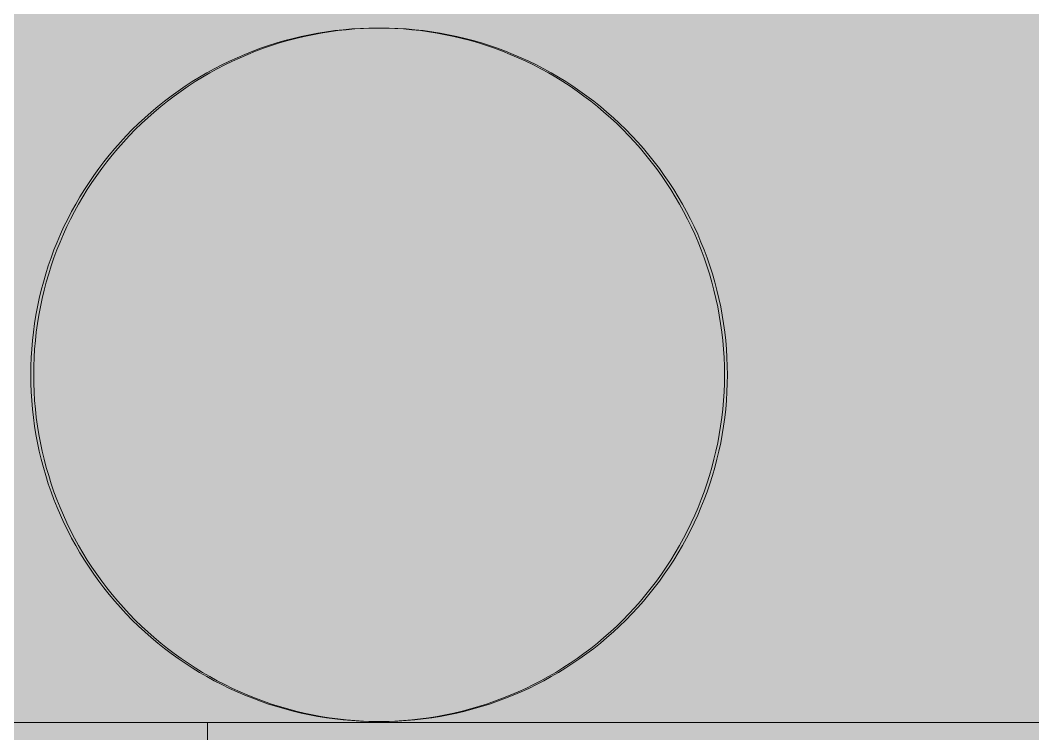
# Model space of a CAD drawing. Header units: metres. Extents: x -77 to 21.6, y -70.6 to -27.7.
# Drawn here: x -54.122 to -53.538, y -60.307 to -59.896 of the extents above; entities that cross this region are included whole.
import ezdxf

# ---------------------------------------------------------------- set-up
doc = ezdxf.new("R2010")
doc.units = ezdxf.units.M
doc.header["$MEASUREMENT"] = 0
doc.layers.add('Concreto moldado in loco_Pilares.IFC Model', color=7, linetype='Continuous')
doc.layers.add('PILARES.EST', color=7, linetype='Continuous')
for name, color, linetype, lineweight in [('Concreto moldado in loco_Pilares.IFC Model_Caneta_No__241', 7, 'Continuous', 13), ('Concreto moldado in loco_Pilares.IFC Model_Caneta_No__4', 7, 'Continuous', 20), ('LAJES.EST_Caneta_No__241', 7, 'Continuous', 13), ('PILARES.EST_Caneta_No__4', 7, 'Continuous', 20)]:
    doc.layers.add(name, color=color, linetype=linetype, lineweight=lineweight)
for name, color, linetype, lineweight, true_color in [('LAJES.EST_Caneta_No__18', 7, 'Continuous', 0, 0xdfdfdf), ('LAJES.EST_Caneta_No__254', 7, 'Continuous', 0, 0xd1c9ad), ('Novo_PISO TATIL_Caneta_No__13', 7, 'Continuous', 0, 0xaaaaaa), ('Novo_PISO TATIL_Caneta_No__18', 7, 'Continuous', 0, 0xdfdfdf), ('ZONA_Caneta_No__56', 7, 'Continuous', 0, 0xffe495)]:
    doc.layers.add(name, color=color, linetype=linetype, lineweight=lineweight, true_color=true_color)
pattern_1 = [(45, (0, 0.6), (-0.1909188, 0.1909188), [0, -0.18, 0, -0.27]), (110, (0.6, 0.6), (0.253717, 0.09234544), [0, -0.132, 0, -0.228])]

# ---------------------------------------------------------------- blocks, each defined once
blk = doc.blocks.new('Piso Tátil de Alerta(2)')
at = {"layer": 'Novo_PISO TATIL_Caneta_No__18', "linetype": 'Continuous', "lineweight": 0, "true_color": 0xdfdfdf}
blk.add_hatch(color=254, dxfattribs=at).paths.add_polyline_path([(0.25, 0), (0.25, 0.25), (0, 0.25), (0, 0)])
at = {"layer": 'Novo_PISO TATIL_Caneta_No__13', "color": 253, "linetype": 'Continuous', "lineweight": 0, "true_color": 0xaaaaaa}
for p, q in [((0.25, 0.25), (0.25, 0)), ((0.25, 0), (0, 0))]:
    blk.add_line(p, q, dxfattribs=at)

msp = doc.modelspace()

# ---------------------------------------------------------------- hatches: boundary and pattern name
at = {"layer": 'Concreto moldado in loco_Pilares.IFC Model', "linetype": 'Continuous', "lineweight": 0, "true_color": 0x000000}
msp.add_hatch(color=18, dxfattribs=at).paths.add_polyline_path([(-54.1143, -60.1, 0.414214), (-53.9143, -60.3, 0.414214), (-53.7143, -60.1, 0.414214), (-53.9143, -59.9, 0.414214)])
at = {"layer": 'LAJES.EST_Caneta_No__18', "linetype": 'Continuous', "lineweight": 0, "true_color": 0xdfdfdf}
h = msp.add_hatch(dxfattribs=at)
h.set_pattern_fill('Piso_Externo__0006', color=254, style=0, pattern_type=2)
h.set_pattern_definition(pattern_1)
h.paths.add_polyline_path([(-76.51398, -65.10157), (-73.81398, -65.10157, -0.414214), (-75.81398, -67.10157), (-66.81403, -67.10157, -0.414214), (-68.81403, -65.10157), (-68.81403, -62.30096), (-68.81403, -45.40018, -0.414214), (-66.51403, -43.10018), (-65.91401, -43.10018), (-65.91401, -42.30018), (-66.51403, -42.30018), (-66.51403, -38.20408), (-65.11401, -38.20408), (-65.11401, -36.70375), (-66.51403, -36.70375), (-66.51403, -32.59969), (-65.11401, -32.59969), (-56.71403, -32.59969), (-53.81403, -32.59969), (-44.01403, -32.59969), (-44.01403, -42.30018), (-53.81403, -42.30018), (-53.81403, -47.10018), (-44.01403, -47.10018), (-44.01403, -50.85157), (-45.6136, -50.85157), (-45.6136, -52.35057), (-44.01403, -52.35057), (-44.01403, -60.30057), (-48.91633, -60.30057), (-48.91633, -61.10057), (-44.36091, -61.10057), (-44.36091, -67.10157), (-44.01403, -67.10157), (-41.51403, -67.10157), (-41.51403, -28.10157), (-41.71403, -28.10157), (-41.71403, -60.30057), (-43.014, -60.30057), (-43.014, -30.00157), (-66.51403, -30.00157), (-66.51403, -28.10157), (-76.51398, -28.10157)])
h.paths.add_polyline_path([(-73.81398, -45.10157), (-76.31398, -45.10157), (-76.31398, -43.08918), (-75.79838, -43.09079, -0.414214), (-73.81393, -45.08759)], flags=0)
h.paths.add_polyline_path([(-73.81398, -45.58461, -0.009328), (-73.81398, -45.66043)], flags=0)
h.paths.add_polyline_path([(-52.81403, -46.30018), (-52.81403, -43.10018), (-44.01403, -43.10018), (-44.01403, -46.30018)], flags=0)
h.paths.add_polyline_path([(-67.71403, -34.09997), (-76.31398, -34.09997), (-76.31398, -32.59969), (-67.71403, -32.59969)], flags=0)
h = msp.add_hatch(dxfattribs=at)
h.set_pattern_fill('Piso_Externo__0006', color=254, style=0, pattern_type=2)
h.set_pattern_definition(pattern_1)
h.paths.add_polyline_path([(-66.51403, -46.30018), (-67.31403, -46.30018), (-67.31403, -61.10057), (-56.51403, -61.10057), (-56.51403, -67.10157), (-54.116, -67.10157), (-54.116, -62.3006), (-51.83284, -62.3006), (-51.83284, -67.10157), (-48.91633, -67.10157), (-48.91633, -65.80057), (-48.91633, -60.30057), (-56.51403, -60.30057), (-66.51403, -60.30057), (-66.51403, -47.10018), (-65.11401, -47.10018), (-65.11401, -46.30018), (-65.11401, -42.30018), (-65.91401, -42.30018), (-65.91401, -43.10018), (-65.91401, -46.30018)])
at = {"layer": 'LAJES.EST_Caneta_No__254', "linetype": 'Continuous', "lineweight": 0, "true_color": 0xd1c9ad}
h = msp.add_hatch(dxfattribs=at)
h.set_pattern_fill('Haie_OD_0006', color=9, style=0, pattern_type=2)
h.set_pattern_definition([(45, (0, 0.5), (-0.159099, 0.159099), [0, -0.15, 0, -0.225]), (110, (0.5, 0.5), (0.21143084, 0.07695453), [0, -0.11, 0, -0.19])])
h.paths.add_polyline_path([(-65.11401, -47.10018), (-66.51403, -47.10018), (-66.51403, -60.30057), (-56.51403, -60.30057), (-44.01403, -60.30057), (-44.01403, -56.60057), (-50.5957, -56.60057), (-50.5957, -54.2479), (-52.61571, -54.2479), (-52.61571, -52.55057), (-50.5957, -52.55057), (-45.6136, -52.55057), (-45.6136, -50.85157), (-44.01403, -50.85157), (-44.01403, -47.10018), (-53.81403, -47.10018), (-53.81403, -42.30018), (-44.01403, -42.30018), (-44.01403, -37.10018), (-51.17403, -37.10018), (-51.17403, -32.59969), (-53.81403, -32.59969), (-56.71403, -32.59969), (-58.76371, -32.59969), (-58.76371, -34.90375), (-63.46397, -34.90375), (-63.46397, -36.50375), (-65.11403, -36.50375), (-65.11403, -38.40369), (-63.46397, -38.40369), (-63.46397, -42.10018), (-65.11401, -42.10018), (-65.11401, -42.30018)])
h.paths.add_polyline_path([(-60.55956, -42.10018), (-60.55956, -38.40369), (-58.86371, -38.40369), (-58.86371, -42.10018)], flags=0)
h.paths.add_polyline_path([(-59.06403, -48.70009), (-59.06403, -47.30018), (-56.71403, -47.30018), (-56.71403, -48.70009)], flags=0)
at = {"layer": 'PILARES.EST', "linetype": 'Continuous', "lineweight": 0, "true_color": 0x000000}
msp.add_hatch(color=18, dxfattribs=at).paths.add_polyline_path([(-54.116, -60.1, 0.414214), (-53.916, -60.3, 0.414214), (-53.716, -60.1, 0.414214), (-53.916, -59.9, 0.414214)])

# ---------------------------------------------------------------- linework, layer by layer
at = {"layer": 'Concreto moldado in loco_Pilares.IFC Model_Caneta_No__241', "color": 7, "linetype": 'Continuous', "lineweight": 13, "flags": 128}
msp.add_lwpolyline([(-54.1143, -60.1, 0.414214), (-53.9143, -60.3, 0.414214), (-53.7143, -60.1, 0.414214), (-53.9143, -59.9, 0.414214)], format="xyb", close=True, dxfattribs=at)
at = {"layer": 'Concreto moldado in loco_Pilares.IFC Model_Caneta_No__4', "color": 7, "linetype": 'Continuous', "lineweight": 20, "flags": 128}
msp.add_lwpolyline([(-54.1143, -60.1, 0.414214), (-53.9143, -60.3, 0.414214), (-53.7143, -60.1, 0.414214), (-53.9143, -59.9, 0.414214)], format="xyb", close=True, dxfattribs=at)
at = {"layer": 'LAJES.EST_Caneta_No__241', "color": 7, "linetype": 'Continuous', "lineweight": 13, "flags": 128}
for points in [[(-48.91633, -60.30057), (-56.51403, -60.30057), (-66.51403, -60.30057), (-66.51403, -47.10018), (-65.11401, -47.10018), (-65.11401, -46.30018), (-65.11401, -42.30018), (-65.91401, -42.30018)], [(-65.11401, -47.10018), (-66.51403, -47.10018), (-66.51403, -60.30057), (-56.51403, -60.30057), (-44.01403, -60.30057), (-44.01403, -56.60057)], [(-65.11401, -47.10018), (-66.51403, -47.10018), (-66.51403, -60.30057), (-56.51403, -60.30057), (-44.01403, -60.30057), (-44.01403, -56.60057)], [(-65.11401, -47.10018), (-66.51403, -47.10018), (-66.51403, -60.30057), (-56.51403, -60.30057), (-44.01403, -60.30057), (-44.01403, -56.60057)]]:
    msp.add_lwpolyline(points, dxfattribs=at)
at = {"layer": 'PILARES.EST_Caneta_No__4', "color": 7, "linetype": 'Continuous', "lineweight": 20, "flags": 128}
msp.add_lwpolyline([(-54.116, -60.1, 0.414214), (-53.916, -60.3, 0.414214), (-53.716, -60.1, 0.414214), (-53.916, -59.9, 0.414214)], format="xyb", close=True, dxfattribs=at)
at = {"layer": 'ZONA_Caneta_No__56', "color": 41, "linetype": 'Continuous', "lineweight": 0, "true_color": 0xffe495, "flags": 128}
msp.add_lwpolyline([(-44.01403, -60.30057), (-44.01403, -56.80057), (-56.51403, -56.80057), (-56.51403, -60.30057)], close=True, dxfattribs=at)

# ---------------------------------------------------------------- block references
at = {"layer": 'Novo_PISO TATIL_Caneta_No__13', "color": 253, "linetype": 'Continuous', "lineweight": 0, "true_color": 0xaaaaaa, "rotation": 90}
msp.add_blockref('Piso Tátil de Alerta(2)', (-54.01403, -60.55057), dxfattribs=at)

doc.saveas('drawing.dxf')
